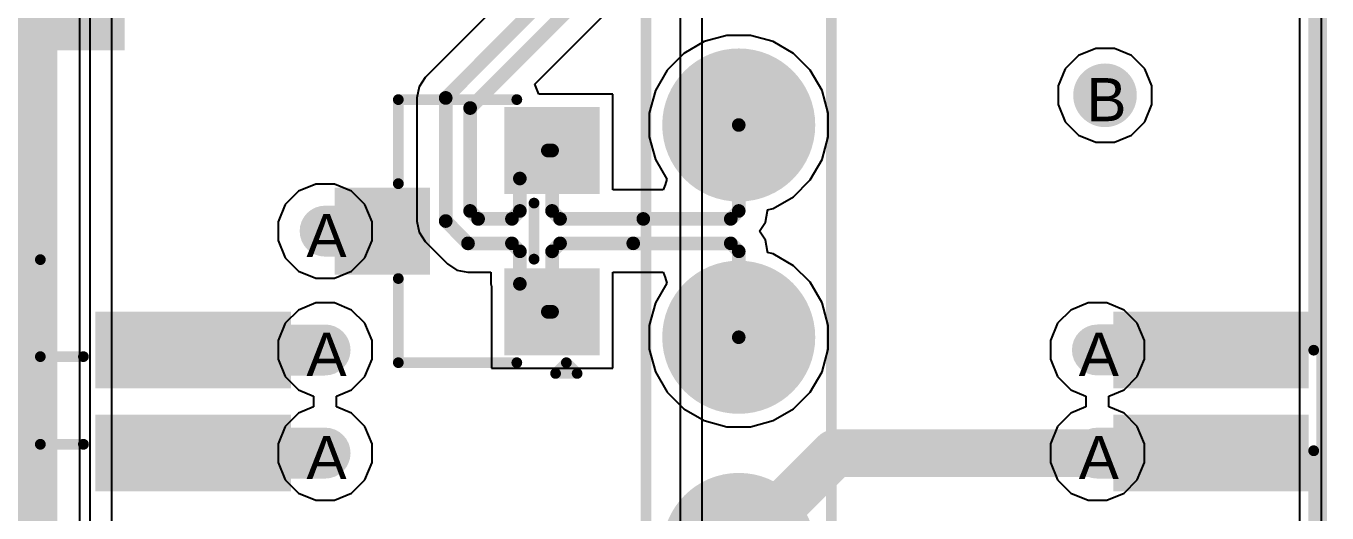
# Model space of a CAD drawing. Header units: inches. Extents: x 0 to 5271, y 0 to 5417.
# Drawn here: x 134.73 to 150.06, y 22.77 to 28.5 of the extents above; entities that cross this region are included whole.
import ezdxf

# ---------------------------------------------------------------- set-up
doc = ezdxf.new("R2010")
doc.units = ezdxf.units.IN
for name, color, linetype in [('Board_Outline', 216, 'Continuous'), ('Bottom Layer', 5, 'Continuous'), ('Bottom Overlay', 54, 'Continuous'), ('Bottom Paste', 16, 'Continuous'), ('Bottom Solder', 6, 'Continuous'), ('Drill Drawing', 1, 'Continuous'), ('L2_GND1', 16, 'Continuous'), ('L3_SIG1', 76, 'Continuous'), ('L4_PWR', 90, 'Continuous'), ('L5_GND2', 156, 'Continuous'), ('L6_SIG2', 130, 'Continuous'), ('L7_GND3', 216, 'Continuous'), ('Pad Holes', 156, 'Continuous'), ('Top Layer', 1, 'Continuous'), ('Top Overlay', 2, 'Continuous'), ('Top Paste', 8, 'Continuous'), ('Top Solder', 216, 'Continuous'), ('Via Holes', 16, 'Continuous')]:
    doc.layers.add(name, color=color, linetype=linetype)
doc.styles.add('Arial', font='', dxfattribs={"height": 0.2})
doc.styles.get('Arial').set_extended_font_data('Arial')

# ---------------------------------------------------------------- blocks, each defined once
blk = doc.blocks.new('P____4_P___264')
at = {"layer": 'Top Layer'}
h = blk.add_hatch(color=1, dxfattribs=at)
edge = h.paths.add_edge_path()
edge.add_arc((-3.75, 0), 0.8, 0, 360)
h = blk.add_hatch(color=1, dxfattribs=at)
edge = h.paths.add_edge_path()
edge.add_arc((-1.25, 0), 0.8, 0, 360)
h = blk.add_hatch(color=1, dxfattribs=at)
edge = h.paths.add_edge_path()
edge.add_arc((1.25, 0), 0.8, 0, 360)
h = blk.add_hatch(color=1, dxfattribs=at)
edge = h.paths.add_edge_path()
edge.add_arc((3.75, 0), 0.8, 0, 360)
at = {"layer": 'Top Paste'}
h = blk.add_hatch(color=8, dxfattribs=at)
edge = h.paths.add_edge_path()
edge.add_arc((-3.75, 0), 0.8, 0, 360)
h = blk.add_hatch(color=8, dxfattribs=at)
edge = h.paths.add_edge_path()
edge.add_arc((-1.25, 0), 0.8, 0, 360)
h = blk.add_hatch(color=8, dxfattribs=at)
edge = h.paths.add_edge_path()
edge.add_arc((1.25, 0), 0.8, 0, 360)
h = blk.add_hatch(color=8, dxfattribs=at)
edge = h.paths.add_edge_path()
edge.add_arc((3.75, 0), 0.8, 0, 360)
at = {"layer": 'Top Solder'}
h = blk.add_hatch(color=216, dxfattribs=at)
edge = h.paths.add_edge_path()
edge.add_arc((-3.75, 0), 0.902, 0, 360)
h = blk.add_hatch(color=216, dxfattribs=at)
edge = h.paths.add_edge_path()
edge.add_arc((-1.25, 0), 0.902, 0, 360)
h = blk.add_hatch(color=216, dxfattribs=at)
edge = h.paths.add_edge_path()
edge.add_arc((1.25, 0), 0.902, 0, 360)
h = blk.add_hatch(color=216, dxfattribs=at)
edge = h.paths.add_edge_path()
edge.add_arc((3.75, 0), 0.902, 0, 360)
at = {"layer": 'Top Overlay'}
for points in [[(4.826, 1.092, 0.127, 0.127, 0), (-4.826, 1.092, 0.127, 0.127, 0)], [(-4.826, -1.092, 0.127, 0.127, 0), (-4.826, 1.092, 0.127, 0.127, 0)], [(4.826, -1.092, 0.127, 0.127, 0), (4.826, 1.092, 0.127, 0.127, 0)], [(-4.978, -0.127, 0.127, 0.127, 0), (-5.105, 0, 0.127, 0.127, 0)], [(-5.105, -0.254, 0.127, 0.127, 0), (-5.105, 0, 0.127, 0.127, 0)], [(-5.105, -0.254, 0.127, 0.127, 0), (-4.978, -0.127, 0.127, 0.127, 0)], [(4.826, -1.092, 0.127, 0.127, 0), (-4.826, -1.092, 0.127, 0.127, 0)]]:
    blk.add_lwpolyline(points, format="xyseb", dxfattribs=at)
for points in [[(-4.858, 1.092, 0.0635, 0.0635, 1), (-4.794, 1.092, 0.0635, 0.0635, 1)], [(-4.858, 1.092, 0.0635, 0.0635, 1), (-4.794, 1.092, 0.0635, 0.0635, 1)], [(4.794, 1.092, 0.0635, 0.0635, 1), (4.858, 1.092, 0.0635, 0.0635, 1)], [(4.794, 1.092, 0.0635, 0.0635, 1), (4.858, 1.092, 0.0635, 0.0635, 1)], [(-5.137, 0, 0.0635, 0.0635, 1), (-5.074, 0, 0.0635, 0.0635, 1)], [(-5.137, 0, 0.0635, 0.0635, 1), (-5.074, 0, 0.0635, 0.0635, 1)], [(-5.01, -0.127, 0.0635, 0.0635, 1), (-4.947, -0.127, 0.0635, 0.0635, 1)], [(-5.01, -0.127, 0.0635, 0.0635, 1), (-4.947, -0.127, 0.0635, 0.0635, 1)], [(-5.137, -0.254, 0.0635, 0.0635, 1), (-5.074, -0.254, 0.0635, 0.0635, 1)], [(-5.137, -0.254, 0.0635, 0.0635, 1), (-5.074, -0.254, 0.0635, 0.0635, 1)], [(-4.858, -1.092, 0.0635, 0.0635, 1), (-4.794, -1.092, 0.0635, 0.0635, 1)], [(-4.858, -1.092, 0.0635, 0.0635, 1), (-4.794, -1.092, 0.0635, 0.0635, 1)], [(4.794, -1.092, 0.0635, 0.0635, 1), (4.858, -1.092, 0.0635, 0.0635, 1)], [(4.794, -1.092, 0.0635, 0.0635, 1), (4.858, -1.092, 0.0635, 0.0635, 1)]]:
    blk.add_lwpolyline(points, format="xyseb", close=True, dxfattribs=at)
blk = doc.blocks.new('XKNANO_113_B_294')
at = {"layer": 'Bottom Layer'}
for points in [[(-6.85, 7.79), (-6.15, 7.79), (-6.15, 5.69), (-6.85, 5.69)], [(-6.85, -4.21), (-6.15, -4.21), (-6.15, -6.31), (-6.85, -6.31)]]:
    blk.add_hatch(color=5, dxfattribs=at).paths.add_polyline_path(points)
at = {"layer": 'Bottom Paste'}
for points in [[(-6.85, 7.79), (-6.15, 7.79), (-6.15, 5.69), (-6.85, 5.69)], [(-6.85, -4.21), (-6.15, -4.21), (-6.15, -6.31), (-6.85, -6.31)]]:
    blk.add_hatch(color=16, dxfattribs=at).paths.add_polyline_path(points)
at = {"layer": 'Bottom Solder'}
for points in [[(-6.952, 7.892), (-6.048, 7.892), (-6.048, 5.588), (-6.952, 5.588)], [(-6.952, -4.108), (-6.048, -4.108), (-6.048, -6.412), (-6.952, -6.412)]]:
    blk.add_hatch(color=6, dxfattribs=at).paths.add_polyline_path(points)
at = {"layer": 'Bottom Overlay'}
for points in [[(6.502, 7.95, 0.127, 0.127, 0), (-6.528, 7.95, 0.127, 0.127, 0)], [(-6.604, -7.061, 0.127, 0.127, 0), (-6.604, -6.553, 0.127, 0.127, 0)], [(-5.461, -7.061, 0.127, 0.127, 0), (-6.604, -7.061, 0.127, 0.127, 0)]]:
    blk.add_lwpolyline(points, format="xyseb", dxfattribs=at)
for points in [[(-6.56, 7.95, 0.0635, 0.0635, 1), (-6.496, 7.95, 0.0635, 0.0635, 1)], [(-6.636, -6.553, 0.0635, 0.0635, 1), (-6.572, -6.553, 0.0635, 0.0635, 1)], [(-6.636, -7.061, 0.0635, 0.0635, 1), (-6.572, -7.061, 0.0635, 0.0635, 1)], [(-6.636, -7.061, 0.0635, 0.0635, 1), (-6.572, -7.061, 0.0635, 0.0635, 1)]]:
    blk.add_lwpolyline(points, format="xyseb", close=True, dxfattribs=at)
blk = doc.blocks.new('XKNANO_113_B_295')
at = {"layer": 'Bottom Layer'}
for points in [[(6.15, 7.79), (6.85, 7.79), (6.85, 5.69), (6.15, 5.69)], [(6.15, -4.21), (6.85, -4.21), (6.85, -6.31), (6.15, -6.31)], [(2.07, -6.17), (2.87, -6.17), (2.87, -7.31), (2.07, -7.31)]]:
    blk.add_hatch(color=5, dxfattribs=at).paths.add_polyline_path(points)
at = {"layer": 'Bottom Paste'}
for points in [[(6.15, 7.79), (6.85, 7.79), (6.85, 5.69), (6.15, 5.69)], [(6.15, -4.21), (6.85, -4.21), (6.85, -6.31), (6.15, -6.31)], [(2.07, -6.17), (2.87, -6.17), (2.87, -7.31), (2.07, -7.31)]]:
    blk.add_hatch(color=16, dxfattribs=at).paths.add_polyline_path(points)
at = {"layer": 'Bottom Solder'}
for points in [[(6.048, 7.892), (6.952, 7.892), (6.952, 5.588), (6.048, 5.588)], [(3.398, 5.592), (3.602, 5.592), (3.602, 5.388), (3.398, 5.388)], [(6.048, -4.108), (6.952, -4.108), (6.952, -6.412), (6.048, -6.412)], [(1.968, -6.068), (2.972, -6.068), (2.972, -7.412), (1.968, -7.412)]]:
    blk.add_hatch(color=6, dxfattribs=at).paths.add_polyline_path(points)
at = {"layer": 'Pad Holes'}
h = blk.add_hatch(color=7, dxfattribs=at)
edge = h.paths.add_edge_path()
edge.add_arc((3.5, 5.49), 0.375, 0, 360)
at = {"layer": 'Top Solder'}
blk.add_hatch(color=216, dxfattribs=at).paths.add_polyline_path([(3.398, 5.592), (3.602, 5.592), (3.602, 5.388), (3.398, 5.388)])
at = {"layer": 'Bottom Overlay'}
for points in [[(6.502, 7.95, 0.127, 0.127, 0), (-6.528, 7.95, 0.127, 0.127, 0)], [(6.579, -7.061, 0.127, 0.127, 0), (6.579, -6.553, 0.127, 0.127, 0)], [(6.579, -7.061, 0.127, 0.127, 0), (5.436, -7.061, 0.127, 0.127, 0)]]:
    blk.add_lwpolyline(points, format="xyseb", dxfattribs=at)
for points in [[(6.471, 7.95, 0.0635, 0.0635, 1), (6.534, 7.95, 0.0635, 0.0635, 1)], [(6.547, -6.553, 0.0635, 0.0635, 1), (6.61, -6.553, 0.0635, 0.0635, 1)], [(5.404, -7.061, 0.0635, 0.0635, 1), (5.467, -7.061, 0.0635, 0.0635, 1)], [(6.547, -7.061, 0.0635, 0.0635, 1), (6.61, -7.061, 0.0635, 0.0635, 1)], [(6.547, -7.061, 0.0635, 0.0635, 1), (6.61, -7.061, 0.0635, 0.0635, 1)]]:
    blk.add_lwpolyline(points, format="xyseb", close=True, dxfattribs=at)
blk = doc.blocks.new('SOT_23_300')
at = {"layer": 'Top Layer'}
for points in [[(-0.41, 1.46), (0.41, 1.46), (0.41, 0.54), (-0.41, 0.54)], [(-1.36, -0.54), (-0.54, -0.54), (-0.54, -1.46), (-1.36, -1.46)], [(0.54, -0.54), (1.36, -0.54), (1.36, -1.46), (0.54, -1.46)]]:
    blk.add_hatch(color=1, dxfattribs=at).paths.add_polyline_path(points)
at = {"layer": 'Top Paste'}
for points in [[(-0.41, 1.46), (0.41, 1.46), (0.41, 0.54), (-0.41, 0.54)], [(-1.36, -0.54), (-0.54, -0.54), (-0.54, -1.46), (-1.36, -1.46)], [(0.54, -0.54), (1.36, -0.54), (1.36, -1.46), (0.54, -1.46)]]:
    blk.add_hatch(color=8, dxfattribs=at).paths.add_polyline_path(points)
at = {"layer": 'Top Solder'}
for points in [[(-0.512, 1.562), (0.512, 1.562), (0.512, 0.438), (-0.512, 0.438)], [(-1.462, -0.438), (-0.438, -0.438), (-0.438, -1.562), (-1.462, -1.562)], [(0.438, -0.438), (1.462, -0.438), (1.462, -1.562), (0.438, -1.562)]]:
    blk.add_hatch(color=216, dxfattribs=at).paths.add_polyline_path(points)
at = {"layer": 'Top Overlay'}
for points in [[(-1.549, 0.813, 0.127, 0.127, 0), (-1.549, -0.584, 0.127, 0.127, 0)], [(-1.549, 0.813, 0.127, 0.127, 0), (-0.559, 0.813, 0.127, 0.127, 0)], [(0.559, 0.813, 0.127, 0.127, 0), (1.549, 0.813, 0.127, 0.127, 0)], [(1.549, 0.813, 0.127, 0.127, 0), (1.549, -0.584, 0.127, 0.127, 0)], [(-0.33, -0.787, 0.127, 0.127, 0), (0.33, -0.787, 0.127, 0.127, 0)], [(-1.676, -1.041, 0.127, 0.127, 0), (-1.549, -1.168, 0.127, 0.127, 0)], [(-1.676, -1.041, 0.127, 0.127, 0), (-1.676, -1.295, 0.127, 0.127, 0)], [(-1.549, -1.168, 0.127, 0.127, 0), (-1.676, -1.295, 0.127, 0.127, 0)]]:
    blk.add_lwpolyline(points, format="xyseb", dxfattribs=at)
for points in [[(-1.581, 0.813, 0.0635, 0.0635, 1), (-1.518, 0.813, 0.0635, 0.0635, 1)], [(-1.581, 0.813, 0.0635, 0.0635, 1), (-1.518, 0.813, 0.0635, 0.0635, 1)], [(-0.59, 0.813, 0.0635, 0.0635, 1), (-0.527, 0.813, 0.0635, 0.0635, 1)], [(0.527, 0.813, 0.0635, 0.0635, 1), (0.591, 0.813, 0.0635, 0.0635, 1)], [(1.518, 0.813, 0.0635, 0.0635, 1), (1.581, 0.813, 0.0635, 0.0635, 1)], [(1.518, 0.813, 0.0635, 0.0635, 1), (1.581, 0.813, 0.0635, 0.0635, 1)], [(-1.581, -0.584, 0.0635, 0.0635, 1), (-1.518, -0.584, 0.0635, 0.0635, 1)], [(1.518, -0.584, 0.0635, 0.0635, 1), (1.581, -0.584, 0.0635, 0.0635, 1)], [(-0.362, -0.787, 0.0635, 0.0635, 1), (-0.298, -0.787, 0.0635, 0.0635, 1)], [(0.299, -0.787, 0.0635, 0.0635, 1), (0.362, -0.787, 0.0635, 0.0635, 1)], [(-1.708, -1.041, 0.0635, 0.0635, 1), (-1.645, -1.041, 0.0635, 0.0635, 1)], [(-1.708, -1.041, 0.0635, 0.0635, 1), (-1.645, -1.041, 0.0635, 0.0635, 1)], [(-1.581, -1.168, 0.0635, 0.0635, 1), (-1.518, -1.168, 0.0635, 0.0635, 1)], [(-1.581, -1.168, 0.0635, 0.0635, 1), (-1.518, -1.168, 0.0635, 0.0635, 1)], [(-1.708, -1.295, 0.0635, 0.0635, 1), (-1.645, -1.295, 0.0635, 0.0635, 1)], [(-1.708, -1.295, 0.0635, 0.0635, 1), (-1.645, -1.295, 0.0635, 0.0635, 1)]]:
    blk.add_lwpolyline(points, format="xyseb", close=True, dxfattribs=at)

msp = doc.modelspace()

# ---------------------------------------------------------------- hatches: boundary and pattern name
at = {"layer": 'Bottom Layer'}
h = msp.add_hatch(color=5, dxfattribs=at)
edge = h.paths.add_edge_path()
edge.add_arc((138.253, 26.086), 0.3, 0, 360)
for points in [[(136.697, 24.986), (136.697, 24.385), (138.253, 24.385), (138.253, 24.986)], [(148.697, 24.386), (148.697, 24.987), (147.357, 24.987), (147.357, 24.386)], [(148.697, 23.171), (148.697, 23.772), (147.357, 23.772), (147.357, 23.171)], [(136.697, 23.771), (136.697, 23.17), (138.253, 23.17), (138.253, 23.771)]]:
    msp.add_hatch(color=5, dxfattribs=at).paths.add_polyline_path(points)
h = msp.add_hatch(color=5, dxfattribs=at)
edge = h.paths.add_edge_path()
edge.add_arc((138.253, 24.686), 0.3, 0, 360)
h = msp.add_hatch(color=5, dxfattribs=at)
edge = h.paths.add_edge_path()
edge.add_arc((147.357, 24.686), 0.3, 0, 360)
h = msp.add_hatch(color=5, dxfattribs=at)
edge = h.paths.add_edge_path()
edge.add_arc((138.253, 23.471), 0.3, 0, 360)
h = msp.add_hatch(color=5, dxfattribs=at)
edge = h.paths.add_edge_path()
edge.add_arc((147.357, 23.471), 0.3, 0, 360)
at = {"layer": 'L2_GND1'}
h = msp.add_hatch(color=16, dxfattribs=at)
edge = h.paths.add_edge_path()
edge.add_arc((138.253, 26.086), 0.3, 0, 360)
h = msp.add_hatch(color=16, dxfattribs=at)
edge = h.paths.add_edge_path()
edge.add_arc((138.253, 24.686), 0.3, 0, 360)
h = msp.add_hatch(color=16, dxfattribs=at)
edge = h.paths.add_edge_path()
edge.add_arc((147.357, 24.686), 0.3, 0, 360)
h = msp.add_hatch(color=16, dxfattribs=at)
edge = h.paths.add_edge_path()
edge.add_arc((138.253, 23.471), 0.3, 0, 360)
h = msp.add_hatch(color=16, dxfattribs=at)
edge = h.paths.add_edge_path()
edge.add_arc((147.357, 23.471), 0.3, 0, 360)
at = {"layer": 'L3_SIG1'}
h = msp.add_hatch(color=76, dxfattribs=at)
edge = h.paths.add_edge_path()
edge.add_arc((138.253, 26.086), 0.3, 0, 360)
h = msp.add_hatch(color=76, dxfattribs=at)
edge = h.paths.add_edge_path()
edge.add_arc((138.253, 24.686), 0.3, 0, 360)
h = msp.add_hatch(color=76, dxfattribs=at)
edge = h.paths.add_edge_path()
edge.add_arc((147.357, 24.686), 0.3, 0, 360)
h = msp.add_hatch(color=76, dxfattribs=at)
edge = h.paths.add_edge_path()
edge.add_arc((138.253, 23.471), 0.3, 0, 360)
h = msp.add_hatch(color=76, dxfattribs=at)
edge = h.paths.add_edge_path()
edge.add_arc((147.357, 23.471), 0.3, 0, 360)
at = {"layer": 'L4_PWR'}
h = msp.add_hatch(color=90, dxfattribs=at)
edge = h.paths.add_edge_path()
edge.add_arc((138.253, 26.086), 0.3, 0, 360)
h = msp.add_hatch(color=90, dxfattribs=at)
edge = h.paths.add_edge_path()
edge.add_arc((138.253, 24.686), 0.3, 0, 360)
h = msp.add_hatch(color=90, dxfattribs=at)
edge = h.paths.add_edge_path()
edge.add_arc((147.357, 24.686), 0.3, 0, 360)
h = msp.add_hatch(color=90, dxfattribs=at)
edge = h.paths.add_edge_path()
edge.add_arc((138.253, 23.471), 0.3, 0, 360)
h = msp.add_hatch(color=90, dxfattribs=at)
edge = h.paths.add_edge_path()
edge.add_arc((147.357, 23.471), 0.3, 0, 360)
at = {"layer": 'L5_GND2'}
h = msp.add_hatch(color=156, dxfattribs=at)
edge = h.paths.add_edge_path()
edge.add_arc((138.253, 26.086), 0.3, 0, 360)
h = msp.add_hatch(color=156, dxfattribs=at)
edge = h.paths.add_edge_path()
edge.add_arc((138.253, 24.686), 0.3, 0, 360)
h = msp.add_hatch(color=156, dxfattribs=at)
edge = h.paths.add_edge_path()
edge.add_arc((147.357, 24.686), 0.3, 0, 360)
h = msp.add_hatch(color=156, dxfattribs=at)
edge = h.paths.add_edge_path()
edge.add_arc((138.253, 23.471), 0.3, 0, 360)
h = msp.add_hatch(color=156, dxfattribs=at)
edge = h.paths.add_edge_path()
edge.add_arc((147.357, 23.471), 0.3, 0, 360)
at = {"layer": 'L6_SIG2'}
h = msp.add_hatch(color=130, dxfattribs=at)
edge = h.paths.add_edge_path()
edge.add_arc((138.253, 26.086), 0.3, 0, 360)
h = msp.add_hatch(color=130, dxfattribs=at)
edge = h.paths.add_edge_path()
edge.add_arc((138.253, 24.686), 0.3, 0, 360)
h = msp.add_hatch(color=130, dxfattribs=at)
edge = h.paths.add_edge_path()
edge.add_arc((147.357, 24.686), 0.3, 0, 360)
h = msp.add_hatch(color=130, dxfattribs=at)
edge = h.paths.add_edge_path()
edge.add_arc((138.253, 23.471), 0.3, 0, 360)
h = msp.add_hatch(color=130, dxfattribs=at)
edge = h.paths.add_edge_path()
edge.add_arc((147.357, 23.471), 0.3, 0, 360)
at = {"layer": 'L7_GND3'}
h = msp.add_hatch(color=216, dxfattribs=at)
edge = h.paths.add_edge_path()
edge.add_arc((138.253, 26.086), 0.3, 0, 360)
h = msp.add_hatch(color=216, dxfattribs=at)
edge = h.paths.add_edge_path()
edge.add_arc((138.253, 24.686), 0.3, 0, 360)
h = msp.add_hatch(color=216, dxfattribs=at)
edge = h.paths.add_edge_path()
edge.add_arc((147.357, 24.686), 0.3, 0, 360)
h = msp.add_hatch(color=216, dxfattribs=at)
edge = h.paths.add_edge_path()
edge.add_arc((138.253, 23.471), 0.3, 0, 360)
h = msp.add_hatch(color=216, dxfattribs=at)
edge = h.paths.add_edge_path()
edge.add_arc((147.357, 23.471), 0.3, 0, 360)
at = {"layer": 'Top Layer'}
h = msp.add_hatch(color=1, dxfattribs=at)
edge = h.paths.add_edge_path()
edge.add_arc((138.253, 26.086), 0.3, 0, 360)
msp.add_hatch(color=1, dxfattribs=at).paths.add_polyline_path([(138.253, 26.386), (138.253, 25.785), (139.03, 25.785), (139.03, 26.386)])
h = msp.add_hatch(color=1, dxfattribs=at)
edge = h.paths.add_edge_path()
edge.add_arc((138.253, 24.686), 0.3, 0, 360)
h = msp.add_hatch(color=1, dxfattribs=at)
edge = h.paths.add_edge_path()
edge.add_arc((147.357, 24.686), 0.3, 0, 360)
h = msp.add_hatch(color=1, dxfattribs=at)
edge = h.paths.add_edge_path()
edge.add_arc((138.253, 23.471), 0.3, 0, 360)
h = msp.add_hatch(color=1, dxfattribs=at)
edge = h.paths.add_edge_path()
edge.add_arc((147.357, 23.471), 0.3, 0, 360)
at = {"layer": 'Via Holes'}
h = msp.add_hatch(color=7, dxfattribs=at)
edge = h.paths.add_edge_path()
edge.add_arc((138.253, 26.086), 0.15, 0, 360)
h = msp.add_hatch(color=7, dxfattribs=at)
edge = h.paths.add_edge_path()
edge.add_arc((138.253, 24.686), 0.15, 0, 360)
h = msp.add_hatch(color=7, dxfattribs=at)
edge = h.paths.add_edge_path()
edge.add_arc((147.357, 24.686), 0.15, 0, 360)
h = msp.add_hatch(color=7, dxfattribs=at)
edge = h.paths.add_edge_path()
edge.add_arc((138.253, 23.471), 0.15, 0, 360)
h = msp.add_hatch(color=7, dxfattribs=at)
edge = h.paths.add_edge_path()
edge.add_arc((147.357, 23.471), 0.15, 0, 360)

# ---------------------------------------------------------------- linework, layer by layer
at = {"layer": 'Board_Outline'}
msp.add_lwpolyline([(150, 0, 0.127, 0.127, 0), (150, 110, 0.127, 0.127, 0)], format="xyseb", dxfattribs=at)
at = {"layer": 'Bottom Layer'}
msp.add_line((150, 9.511), (150, 38.354), dxfattribs=at)
at = {"layer": 'L2_GND1'}
for p, q in [((149.741, 42.309), (149.741, 0.483)), ((135.479, 38.405), (135.479, 3.938)), ((135.738, 3.938), (135.738, 38.405)), ((147.337, 28.239), (147.134, 28.155)), ((147.557, 28.239), (147.337, 28.239)), ((147.76, 28.155), (147.557, 28.239)), ((147.134, 28.155), (146.978, 27.999)), ((147.916, 27.999), (147.76, 28.155)), ((146.978, 27.999), (146.894, 27.796)), ((148, 27.796), (147.916, 27.999)), ((146.894, 27.796), (146.894, 27.576)), ((148, 27.576), (148, 27.796)), ((146.894, 27.576), (146.978, 27.373)), ((147.916, 27.373), (148, 27.576)), ((146.978, 27.373), (147.134, 27.217)), ((147.76, 27.217), (147.916, 27.373)), ((147.134, 27.217), (147.337, 27.133)), ((147.557, 27.133), (147.76, 27.217)), ((147.337, 27.133), (147.557, 27.133)), ((137.939, 26.556), (137.783, 26.4)), ((138.142, 26.64), (137.939, 26.556)), ((138.363, 26.64), (138.142, 26.64)), ((138.566, 26.556), (138.363, 26.64)), ((138.722, 26.4), (138.566, 26.556)), ((137.783, 26.4), (137.699, 26.196)), ((138.807, 26.196), (138.722, 26.4)), ((137.699, 26.196), (137.699, 25.976)), ((138.807, 25.976), (138.807, 26.196)), ((137.699, 25.976), (137.783, 25.772)), ((138.722, 25.772), (138.807, 25.976)), ((137.783, 25.772), (137.939, 25.616)), ((138.566, 25.616), (138.722, 25.772)), ((137.939, 25.616), (138.142, 25.532)), ((138.363, 25.532), (138.566, 25.616)), ((138.142, 25.532), (138.363, 25.532)), ((137.939, 25.156), (137.783, 25)), ((138.142, 25.24), (137.939, 25.156)), ((138.363, 25.24), (138.142, 25.24)), ((138.566, 25.156), (138.363, 25.24)), ((138.722, 25), (138.566, 25.156)), ((147.043, 25.156), (146.887, 25)), ((147.247, 25.24), (147.043, 25.156)), ((147.467, 25.24), (147.247, 25.24)), ((147.671, 25.156), (147.467, 25.24)), ((147.827, 25), (147.671, 25.156)), ((137.783, 25), (137.699, 24.796)), ((138.807, 24.796), (138.722, 25)), ((146.887, 25), (146.803, 24.796)), ((147.911, 24.796), (147.827, 25)), ((137.699, 24.796), (137.699, 24.576)), ((138.807, 24.576), (138.807, 24.796)), ((146.803, 24.796), (146.803, 24.576)), ((147.911, 24.576), (147.911, 24.796)), ((137.699, 24.576), (137.783, 24.372)), ((138.722, 24.372), (138.807, 24.576)), ((146.803, 24.576), (146.887, 24.372)), ((147.827, 24.372), (147.911, 24.576)), ((137.783, 24.372), (137.939, 24.216)), ((138.566, 24.216), (138.722, 24.372)), ((146.887, 24.372), (147.043, 24.216)), ((147.671, 24.216), (147.827, 24.372)), ((137.939, 24.216), (138.117, 24.142)), ((138.117, 24.142), (138.117, 24.015)), ((138.388, 24.142), (138.566, 24.216)), ((138.388, 24.015), (138.388, 24.142)), ((147.043, 24.216), (147.222, 24.142)), ((147.222, 24.142), (147.222, 24.015)), ((147.492, 24.142), (147.671, 24.216)), ((147.492, 24.015), (147.492, 24.142)), ((137.939, 23.941), (137.783, 23.785)), ((138.117, 24.015), (137.939, 23.941)), ((138.566, 23.941), (138.388, 24.015)), ((138.722, 23.785), (138.566, 23.941)), ((147.043, 23.941), (146.887, 23.785)), ((147.222, 24.015), (147.043, 23.941)), ((147.671, 23.941), (147.492, 24.015)), ((147.827, 23.785), (147.671, 23.941)), ((137.783, 23.785), (137.699, 23.581)), ((138.807, 23.581), (138.722, 23.785)), ((146.887, 23.785), (146.803, 23.581)), ((147.911, 23.581), (147.827, 23.785)), ((137.699, 23.581), (137.699, 23.361)), ((138.807, 23.361), (138.807, 23.581)), ((146.803, 23.581), (146.803, 23.361)), ((147.911, 23.361), (147.911, 23.581)), ((137.699, 23.361), (137.783, 23.157)), ((138.722, 23.157), (138.807, 23.361)), ((146.803, 23.361), (146.887, 23.157)), ((147.827, 23.157), (147.911, 23.361)), ((137.783, 23.157), (137.939, 23.001)), ((138.566, 23.001), (138.722, 23.157)), ((146.887, 23.157), (147.043, 23.001)), ((147.671, 23.001), (147.827, 23.157)), ((137.939, 23.001), (138.142, 22.917)), ((138.142, 22.917), (138.363, 22.917)), ((138.363, 22.917), (138.566, 23.001)), ((147.043, 23.001), (147.247, 22.917)), ((147.247, 22.917), (147.467, 22.917)), ((147.467, 22.917), (147.671, 23.001))]:
    msp.add_line(p, q, dxfattribs=at)
at = {"layer": 'L3_SIG1'}
for p, q in [((149.741, 109.741), (149.741, 0.259)), ((147.337, 28.239), (147.134, 28.155)), ((147.557, 28.239), (147.337, 28.239)), ((147.76, 28.155), (147.557, 28.239)), ((147.134, 28.155), (146.978, 27.999)), ((147.916, 27.999), (147.76, 28.155)), ((146.978, 27.999), (146.894, 27.796)), ((148, 27.796), (147.916, 27.999)), ((146.894, 27.796), (146.894, 27.576)), ((148, 27.576), (148, 27.796)), ((146.894, 27.576), (146.978, 27.373)), ((147.916, 27.373), (148, 27.576)), ((146.978, 27.373), (147.134, 27.217)), ((147.76, 27.217), (147.916, 27.373)), ((147.134, 27.217), (147.337, 27.133)), ((147.557, 27.133), (147.76, 27.217)), ((147.337, 27.133), (147.557, 27.133))]:
    msp.add_line(p, q, dxfattribs=at)
at = {"layer": 'L4_PWR'}
for p, q in [((149.741, 42.309), (149.741, 11.582)), ((135.361, 18.215), (135.361, 34.439)), ((142.697, 15.443), (142.697, 33.315)), ((142.438, 33.113), (142.438, 15.702)), ((147.337, 28.239), (147.134, 28.155)), ((147.557, 28.239), (147.337, 28.239)), ((147.76, 28.155), (147.557, 28.239)), ((147.134, 28.155), (146.978, 27.999)), ((147.916, 27.999), (147.76, 28.155)), ((146.978, 27.999), (146.894, 27.796)), ((148, 27.796), (147.916, 27.999)), ((146.894, 27.796), (146.894, 27.576)), ((148, 27.576), (148, 27.796)), ((146.894, 27.576), (146.978, 27.373)), ((147.916, 27.373), (148, 27.576)), ((146.978, 27.373), (147.134, 27.217)), ((147.76, 27.217), (147.916, 27.373)), ((147.134, 27.217), (147.337, 27.133)), ((147.557, 27.133), (147.76, 27.217)), ((147.337, 27.133), (147.557, 27.133)), ((137.939, 26.556), (137.783, 26.4)), ((138.142, 26.64), (137.939, 26.556)), ((138.363, 26.64), (138.142, 26.64)), ((138.566, 26.556), (138.363, 26.64)), ((138.722, 26.4), (138.566, 26.556)), ((137.783, 26.4), (137.699, 26.196)), ((138.807, 26.196), (138.722, 26.4)), ((137.699, 26.196), (137.699, 25.976)), ((138.807, 25.976), (138.807, 26.196)), ((137.699, 25.976), (137.783, 25.772)), ((138.722, 25.772), (138.807, 25.976)), ((137.783, 25.772), (137.939, 25.616)), ((138.566, 25.616), (138.722, 25.772)), ((137.939, 25.616), (138.142, 25.532)), ((138.363, 25.532), (138.566, 25.616)), ((138.142, 25.532), (138.363, 25.532)), ((137.939, 25.156), (137.783, 25)), ((138.142, 25.24), (137.939, 25.156)), ((138.363, 25.24), (138.142, 25.24)), ((138.566, 25.156), (138.363, 25.24)), ((138.722, 25), (138.566, 25.156)), ((147.043, 25.156), (146.887, 25)), ((147.247, 25.24), (147.043, 25.156)), ((147.467, 25.24), (147.247, 25.24)), ((147.671, 25.156), (147.467, 25.24)), ((147.827, 25), (147.671, 25.156)), ((137.783, 25), (137.699, 24.796)), ((138.807, 24.796), (138.722, 25)), ((146.887, 25), (146.803, 24.796)), ((147.911, 24.796), (147.827, 25)), ((137.699, 24.796), (137.699, 24.576)), ((138.807, 24.576), (138.807, 24.796)), ((146.803, 24.796), (146.803, 24.576)), ((147.911, 24.576), (147.911, 24.796)), ((137.699, 24.576), (137.783, 24.372)), ((138.722, 24.372), (138.807, 24.576)), ((146.803, 24.576), (146.887, 24.372)), ((147.827, 24.372), (147.911, 24.576)), ((137.783, 24.372), (137.939, 24.216)), ((138.566, 24.216), (138.722, 24.372)), ((146.887, 24.372), (147.043, 24.216)), ((147.671, 24.216), (147.827, 24.372)), ((137.939, 24.216), (138.117, 24.142)), ((138.117, 24.142), (138.117, 24.015)), ((138.388, 24.142), (138.566, 24.216)), ((138.388, 24.015), (138.388, 24.142)), ((147.043, 24.216), (147.222, 24.142)), ((147.222, 24.142), (147.222, 24.015)), ((147.492, 24.142), (147.671, 24.216)), ((147.492, 24.015), (147.492, 24.142)), ((137.939, 23.941), (137.783, 23.785)), ((138.117, 24.015), (137.939, 23.941)), ((138.566, 23.941), (138.388, 24.015)), ((138.722, 23.785), (138.566, 23.941)), ((147.043, 23.941), (146.887, 23.785)), ((147.222, 24.015), (147.043, 23.941)), ((147.671, 23.941), (147.492, 24.015)), ((147.827, 23.785), (147.671, 23.941)), ((137.783, 23.785), (137.699, 23.581)), ((138.807, 23.581), (138.722, 23.785)), ((146.887, 23.785), (146.803, 23.581)), ((147.911, 23.581), (147.827, 23.785)), ((137.699, 23.581), (137.699, 23.361)), ((138.807, 23.361), (138.807, 23.581)), ((146.803, 23.581), (146.803, 23.361)), ((147.911, 23.361), (147.911, 23.581)), ((137.699, 23.361), (137.783, 23.157)), ((138.722, 23.157), (138.807, 23.361)), ((146.803, 23.361), (146.887, 23.157)), ((147.827, 23.157), (147.911, 23.361)), ((137.783, 23.157), (137.939, 23.001)), ((138.566, 23.001), (138.722, 23.157)), ((146.887, 23.157), (147.043, 23.001)), ((147.671, 23.001), (147.827, 23.157)), ((137.939, 23.001), (138.142, 22.917)), ((138.142, 22.917), (138.363, 22.917)), ((138.363, 22.917), (138.566, 23.001)), ((147.043, 23.001), (147.247, 22.917)), ((147.247, 22.917), (147.467, 22.917)), ((147.467, 22.917), (147.671, 23.001))]:
    msp.add_line(p, q, dxfattribs=at)
msp.add_lwpolyline([(134.843, 18.215, 0.508, 0.508, 0), (134.843, 34.439, 0.508, 0.508, 0)], format="xyseb", dxfattribs=at)
at = {"layer": 'L5_GND2'}
for p, q in [((149.741, 109.741), (149.741, 0.259)), ((147.337, 28.239), (147.134, 28.155)), ((147.557, 28.239), (147.337, 28.239)), ((147.76, 28.155), (147.557, 28.239)), ((147.134, 28.155), (146.978, 27.999)), ((147.916, 27.999), (147.76, 28.155)), ((146.978, 27.999), (146.894, 27.796)), ((148, 27.796), (147.916, 27.999)), ((146.894, 27.796), (146.894, 27.576)), ((148, 27.576), (148, 27.796)), ((146.894, 27.576), (146.978, 27.373)), ((147.916, 27.373), (148, 27.576)), ((146.978, 27.373), (147.134, 27.217)), ((147.76, 27.217), (147.916, 27.373)), ((147.134, 27.217), (147.337, 27.133)), ((147.557, 27.133), (147.76, 27.217)), ((147.337, 27.133), (147.557, 27.133))]:
    msp.add_line(p, q, dxfattribs=at)
at = {"layer": 'L6_SIG2'}
for p, q in [((149.741, 109.741), (149.741, 0.259)), ((147.337, 28.239), (147.134, 28.155)), ((147.557, 28.239), (147.337, 28.239)), ((147.76, 28.155), (147.557, 28.239)), ((147.134, 28.155), (146.978, 27.999)), ((147.916, 27.999), (147.76, 28.155)), ((146.978, 27.999), (146.894, 27.796)), ((148, 27.796), (147.916, 27.999)), ((146.894, 27.796), (146.894, 27.576)), ((148, 27.576), (148, 27.796)), ((146.894, 27.576), (146.978, 27.373)), ((147.916, 27.373), (148, 27.576)), ((146.978, 27.373), (147.134, 27.217)), ((147.76, 27.217), (147.916, 27.373)), ((147.134, 27.217), (147.337, 27.133)), ((147.557, 27.133), (147.76, 27.217)), ((147.337, 27.133), (147.557, 27.133))]:
    msp.add_line(p, q, dxfattribs=at)
at = {"layer": 'L7_GND3'}
for p, q in [((149.741, 109.741), (149.741, 0.259)), ((147.337, 28.239), (147.134, 28.155)), ((147.557, 28.239), (147.337, 28.239)), ((147.76, 28.155), (147.557, 28.239)), ((147.134, 28.155), (146.978, 27.999)), ((147.916, 27.999), (147.76, 28.155)), ((146.978, 27.999), (146.894, 27.796)), ((148, 27.796), (147.916, 27.999)), ((146.894, 27.796), (146.894, 27.576)), ((148, 27.576), (148, 27.796)), ((146.894, 27.576), (146.978, 27.373)), ((147.916, 27.373), (148, 27.576)), ((146.978, 27.373), (147.134, 27.217)), ((147.76, 27.217), (147.916, 27.373)), ((147.134, 27.217), (147.337, 27.133)), ((147.557, 27.133), (147.76, 27.217)), ((147.337, 27.133), (147.557, 27.133))]:
    msp.add_line(p, q, dxfattribs=at)
at = {"layer": 'Top Layer'}
for p, q in [((149.741, 109.741), (149.741, 0.259)), ((140.251, 28.714), (139.434, 27.897)), ((140.725, 27.817), (141.6, 28.692)), ((142.99, 28.39), (142.722, 28.318)), ((143.268, 28.39), (142.99, 28.39)), ((143.536, 28.318), (143.268, 28.39)), ((142.722, 28.318), (142.482, 28.179)), ((143.776, 28.179), (143.536, 28.318)), ((147.337, 28.239), (147.134, 28.155)), ((147.557, 28.239), (147.337, 28.239)), ((147.76, 28.155), (147.557, 28.239)), ((142.482, 28.179), (142.286, 27.983)), ((143.972, 27.983), (143.776, 28.179)), ((147.134, 28.155), (146.978, 27.999)), ((147.916, 27.999), (147.76, 28.155)), ((142.286, 27.983), (142.147, 27.743)), ((144.111, 27.743), (143.972, 27.983)), ((146.978, 27.999), (146.894, 27.796)), ((148, 27.796), (147.916, 27.999)), ((139.36, 27.786), (139.334, 27.655)), ((139.434, 27.897), (139.36, 27.786)), ((140.774, 27.7), (140.725, 27.817)), ((146.894, 27.796), (146.894, 27.576)), ((148, 27.576), (148, 27.796)), ((139.334, 27.655), (139.334, 27.655)), ((139.334, 27.655), (139.334, 26.205)), ((141.643, 27.7), (140.774, 27.7)), ((141.643, 26.571), (141.643, 27.7)), ((142.147, 27.743), (142.075, 27.475)), ((144.183, 27.475), (144.111, 27.743)), ((142.075, 27.475), (142.075, 27.197)), ((144.183, 27.197), (144.183, 27.475)), ((146.894, 27.576), (146.978, 27.373)), ((147.916, 27.373), (148, 27.576)), ((146.978, 27.373), (147.134, 27.217)), ((147.76, 27.217), (147.916, 27.373)), ((142.075, 27.197), (142.147, 26.929)), ((144.111, 26.929), (144.183, 27.197)), ((147.134, 27.217), (147.337, 27.133)), ((147.557, 27.133), (147.76, 27.217)), ((147.337, 27.133), (147.557, 27.133)), ((142.147, 26.929), (142.28, 26.698)), ((143.972, 26.689), (144.111, 26.929)), ((142.28, 26.698), (142.263, 26.631)), ((143.776, 26.492), (143.972, 26.689)), ((142.004, 26.571), (141.643, 26.571)), ((142.238, 26.571), (142.004, 26.571)), ((142.004, 26.571), (142.004, 26.571)), ((142.004, 26.571), (142.004, 26.571)), ((142.263, 26.631), (142.238, 26.571)), ((143.536, 26.354), (143.776, 26.492)), ((143.444, 26.193), (143.47, 26.324)), ((143.47, 26.336), (143.536, 26.354)), ((143.47, 26.324), (143.47, 26.336)), ((143.47, 26.324), (143.47, 26.324)), ((139.334, 26.205), (139.334, 26.205)), ((139.334, 26.205), (139.36, 26.074)), ((139.36, 26.074), (139.434, 25.964)), ((143.372, 26.086), (143.444, 26.193)), ((143.444, 25.978), (143.372, 26.086)), ((139.434, 25.964), (139.696, 25.701)), ((143.47, 25.848), (143.444, 25.978)), ((143.47, 25.836), (143.47, 25.848)), ((143.47, 25.848), (143.47, 25.848)), ((143.536, 25.818), (143.47, 25.836)), ((143.776, 25.679), (143.536, 25.818)), ((139.696, 25.701), (139.696, 25.701)), ((139.696, 25.701), (139.807, 25.627)), ((139.807, 25.627), (139.937, 25.601)), ((143.972, 25.483), (143.776, 25.679)), ((139.937, 25.601), (139.937, 25.601)), ((139.937, 25.601), (140.208, 25.601)), ((140.208, 25.601), (140.208, 25.465)), ((140.208, 25.465), (140.208, 25.465)), ((140.208, 25.465), (140.215, 25.433)), ((141.643, 24.472), (141.643, 25.601)), ((141.643, 25.601), (141.885, 25.601)), ((141.885, 25.601), (141.885, 25.601)), ((141.885, 25.601), (141.885, 25.601)), ((141.885, 25.601), (142.238, 25.601)), ((142.28, 25.474), (142.147, 25.243)), ((142.238, 25.601), (142.263, 25.54)), ((142.263, 25.54), (142.28, 25.474)), ((144.111, 25.243), (143.972, 25.483)), ((140.215, 25.433), (140.215, 24.472)), ((142.147, 25.243), (142.075, 24.975)), ((144.183, 24.975), (144.111, 25.243)), ((142.075, 24.975), (142.075, 24.697)), ((144.183, 24.697), (144.183, 24.975)), ((142.075, 24.697), (142.147, 24.429)), ((144.111, 24.429), (144.183, 24.697)), ((140.215, 24.472), (141.643, 24.472)), ((142.147, 24.429), (142.286, 24.189)), ((143.972, 24.189), (144.111, 24.429)), ((142.286, 24.189), (142.482, 23.992)), ((143.776, 23.992), (143.972, 24.189)), ((142.482, 23.992), (142.722, 23.854)), ((143.536, 23.854), (143.776, 23.992)), ((142.722, 23.854), (142.99, 23.782)), ((142.99, 23.782), (143.268, 23.782)), ((143.268, 23.782), (143.536, 23.854))]:
    msp.add_line(p, q, dxfattribs=at)
for points in [[(139.675, 27.655, 0.161, 0.161, 0), (141.072, 29.052, 0.161, 0.161, 0)], [(139.962, 27.536, 0.161, 0.161, 0), (141.359, 28.933, 0.161, 0.161, 0)], [(139.675, 26.205, 0.161, 0.161, 0), (139.675, 27.655, 0.161, 0.161, 0)], [(139.962, 26.324, 0.161, 0.161, 0), (139.962, 27.536, 0.161, 0.161, 0)], [(143.129, 26.324, 0.161, 0.161, 0), (143.129, 27.336, 0.161, 0.161, 0)], [(140.549, 26.706, 0.161, 0.161, 0), (140.879, 27.036, 0.161, 0.161, 0)], [(140.879, 27.036, 0.161, 0.161, 0), (140.929, 27.036, 0.161, 0.161, 0)], [(140.929, 26.324, 0.161, 0.161, 0), (140.929, 27.036, 0.161, 0.161, 0)], [(140.549, 26.324, 0.161, 0.161, 0), (140.549, 26.706, 0.161, 0.161, 0)], [(139.962, 26.324, 0.161, 0.161, 0), (140.057, 26.23, 0.161, 0.161, 0)], [(140.455, 26.23, 0.161, 0.161, 0), (140.549, 26.324, 0.161, 0.161, 0)], [(140.929, 26.324, 0.161, 0.161, 0), (141.023, 26.23, 0.161, 0.161, 0)], [(143.035, 26.23, 0.161, 0.161, 0), (143.129, 26.324, 0.161, 0.161, 0)], [(139.675, 26.205, 0.161, 0.161, 0), (139.937, 25.942, 0.161, 0.161, 0)], [(140.057, 26.23, 0.161, 0.161, 0), (140.455, 26.23, 0.161, 0.161, 0)], [(141.023, 26.23, 0.161, 0.161, 0), (142.004, 26.23, 0.161, 0.161, 0)], [(142.004, 26.23, 0.161, 0.161, 0), (142.004, 26.23, 0.161, 0.161, 0)], [(142.004, 26.23, 0.161, 0.161, 0), (143.035, 26.23, 0.161, 0.161, 0)], [(139.937, 25.942, 0.161, 0.161, 0), (140.455, 25.942, 0.161, 0.161, 0)], [(140.455, 25.942, 0.161, 0.161, 0), (140.549, 25.848, 0.161, 0.161, 0)], [(140.549, 25.465, 0.161, 0.161, 0), (140.549, 25.848, 0.161, 0.161, 0)], [(140.929, 25.848, 0.161, 0.161, 0), (141.023, 25.942, 0.161, 0.161, 0)], [(140.929, 25.136, 0.161, 0.161, 0), (140.929, 25.848, 0.161, 0.161, 0)], [(141.023, 25.942, 0.161, 0.161, 0), (141.885, 25.942, 0.161, 0.161, 0)], [(141.885, 25.942, 0.161, 0.161, 0), (141.885, 25.942, 0.161, 0.161, 0)], [(141.885, 25.942, 0.161, 0.161, 0), (143.035, 25.942, 0.161, 0.161, 0)], [(143.035, 25.942, 0.161, 0.161, 0), (143.129, 25.848, 0.161, 0.161, 0)], [(143.129, 24.836, 0.161, 0.161, 0), (143.129, 25.848, 0.161, 0.161, 0)], [(140.549, 25.465, 0.161, 0.161, 0), (140.879, 25.136, 0.161, 0.161, 0)], [(140.879, 25.136, 0.161, 0.161, 0), (140.929, 25.136, 0.161, 0.161, 0)], [(143.129, 22.336, 0.559, 0.559, 0), (144.264, 23.471, 0.559, 0.559, 0)], [(144.264, 23.471, 0.559, 0.559, 0), (147.357, 23.471, 0.559, 0.559, 0)]]:
    msp.add_lwpolyline(points, format="xyseb", dxfattribs=at)
for points in [[(139.634, 27.655, 0.0804, 0.0804, 1), (139.715, 27.655, 0.0804, 0.0804, 1)], [(139.634, 27.655, 0.0804, 0.0804, 1), (139.715, 27.655, 0.0804, 0.0804, 1)], [(139.922, 27.536, 0.0804, 0.0804, 1), (140.003, 27.536, 0.0804, 0.0804, 1)], [(139.922, 27.536, 0.0804, 0.0804, 1), (140.003, 27.536, 0.0804, 0.0804, 1)], [(143.089, 27.336, 0.0804, 0.0804, 1), (143.169, 27.336, 0.0804, 0.0804, 1)], [(140.838, 27.036, 0.0804, 0.0804, 1), (140.919, 27.036, 0.0804, 0.0804, 1)], [(140.838, 27.036, 0.0804, 0.0804, 1), (140.919, 27.036, 0.0804, 0.0804, 1)], [(140.888, 27.036, 0.0804, 0.0804, 1), (140.969, 27.036, 0.0804, 0.0804, 1)], [(140.888, 27.036, 0.0804, 0.0804, 1), (140.969, 27.036, 0.0804, 0.0804, 1)], [(140.509, 26.706, 0.0804, 0.0804, 1), (140.589, 26.706, 0.0804, 0.0804, 1)], [(140.509, 26.706, 0.0804, 0.0804, 1), (140.589, 26.706, 0.0804, 0.0804, 1)], [(139.922, 26.324, 0.0804, 0.0804, 1), (140.003, 26.324, 0.0804, 0.0804, 1)], [(139.922, 26.324, 0.0804, 0.0804, 1), (140.003, 26.324, 0.0804, 0.0804, 1)], [(140.509, 26.324, 0.0804, 0.0804, 1), (140.589, 26.324, 0.0804, 0.0804, 1)], [(140.509, 26.324, 0.0804, 0.0804, 1), (140.589, 26.324, 0.0804, 0.0804, 1)], [(140.888, 26.324, 0.0804, 0.0804, 1), (140.969, 26.324, 0.0804, 0.0804, 1)], [(140.888, 26.324, 0.0804, 0.0804, 1), (140.969, 26.324, 0.0804, 0.0804, 1)], [(143.089, 26.324, 0.0804, 0.0804, 1), (143.169, 26.324, 0.0804, 0.0804, 1)], [(143.089, 26.324, 0.0804, 0.0804, 1), (143.169, 26.324, 0.0804, 0.0804, 1)], [(139.634, 26.205, 0.0804, 0.0804, 1), (139.715, 26.205, 0.0804, 0.0804, 1)], [(139.634, 26.205, 0.0804, 0.0804, 1), (139.715, 26.205, 0.0804, 0.0804, 1)], [(140.016, 26.23, 0.0804, 0.0804, 1), (140.097, 26.23, 0.0804, 0.0804, 1)], [(140.016, 26.23, 0.0804, 0.0804, 1), (140.097, 26.23, 0.0804, 0.0804, 1)], [(140.415, 26.23, 0.0804, 0.0804, 1), (140.495, 26.23, 0.0804, 0.0804, 1)], [(140.415, 26.23, 0.0804, 0.0804, 1), (140.495, 26.23, 0.0804, 0.0804, 1)], [(140.983, 26.23, 0.0804, 0.0804, 1), (141.063, 26.23, 0.0804, 0.0804, 1)], [(140.983, 26.23, 0.0804, 0.0804, 1), (141.063, 26.23, 0.0804, 0.0804, 1)], [(141.964, 26.23, 0.0804, 0.0804, 1), (142.044, 26.23, 0.0804, 0.0804, 1)], [(141.964, 26.23, 0.0804, 0.0804, 1), (142.044, 26.23, 0.0804, 0.0804, 1)], [(141.964, 26.23, 0.0804, 0.0804, 1), (142.044, 26.23, 0.0804, 0.0804, 1)], [(141.964, 26.23, 0.0804, 0.0804, 1), (142.044, 26.23, 0.0804, 0.0804, 1)], [(142.995, 26.23, 0.0804, 0.0804, 1), (143.075, 26.23, 0.0804, 0.0804, 1)], [(142.995, 26.23, 0.0804, 0.0804, 1), (143.075, 26.23, 0.0804, 0.0804, 1)], [(139.897, 25.942, 0.0804, 0.0804, 1), (139.978, 25.942, 0.0804, 0.0804, 1)], [(139.897, 25.942, 0.0804, 0.0804, 1), (139.978, 25.942, 0.0804, 0.0804, 1)], [(140.415, 25.942, 0.0804, 0.0804, 1), (140.495, 25.942, 0.0804, 0.0804, 1)], [(140.415, 25.942, 0.0804, 0.0804, 1), (140.495, 25.942, 0.0804, 0.0804, 1)], [(140.509, 25.848, 0.0804, 0.0804, 1), (140.589, 25.848, 0.0804, 0.0804, 1)], [(140.509, 25.848, 0.0804, 0.0804, 1), (140.589, 25.848, 0.0804, 0.0804, 1)], [(140.888, 25.848, 0.0804, 0.0804, 1), (140.969, 25.848, 0.0804, 0.0804, 1)], [(140.888, 25.848, 0.0804, 0.0804, 1), (140.969, 25.848, 0.0804, 0.0804, 1)], [(140.983, 25.942, 0.0804, 0.0804, 1), (141.063, 25.942, 0.0804, 0.0804, 1)], [(140.983, 25.942, 0.0804, 0.0804, 1), (141.063, 25.942, 0.0804, 0.0804, 1)], [(141.845, 25.942, 0.0804, 0.0804, 1), (141.925, 25.942, 0.0804, 0.0804, 1)], [(141.845, 25.942, 0.0804, 0.0804, 1), (141.925, 25.942, 0.0804, 0.0804, 1)], [(141.845, 25.942, 0.0804, 0.0804, 1), (141.925, 25.942, 0.0804, 0.0804, 1)], [(141.845, 25.942, 0.0804, 0.0804, 1), (141.925, 25.942, 0.0804, 0.0804, 1)], [(142.995, 25.942, 0.0804, 0.0804, 1), (143.075, 25.942, 0.0804, 0.0804, 1)], [(142.995, 25.942, 0.0804, 0.0804, 1), (143.075, 25.942, 0.0804, 0.0804, 1)], [(143.089, 25.848, 0.0804, 0.0804, 1), (143.169, 25.848, 0.0804, 0.0804, 1)], [(143.089, 25.848, 0.0804, 0.0804, 1), (143.169, 25.848, 0.0804, 0.0804, 1)], [(140.509, 25.465, 0.0804, 0.0804, 1), (140.589, 25.465, 0.0804, 0.0804, 1)], [(140.509, 25.465, 0.0804, 0.0804, 1), (140.589, 25.465, 0.0804, 0.0804, 1)], [(140.838, 25.136, 0.0804, 0.0804, 1), (140.919, 25.136, 0.0804, 0.0804, 1)], [(140.838, 25.136, 0.0804, 0.0804, 1), (140.919, 25.136, 0.0804, 0.0804, 1)], [(140.888, 25.136, 0.0804, 0.0804, 1), (140.969, 25.136, 0.0804, 0.0804, 1)], [(140.888, 25.136, 0.0804, 0.0804, 1), (140.969, 25.136, 0.0804, 0.0804, 1)], [(143.089, 24.836, 0.0804, 0.0804, 1), (143.169, 24.836, 0.0804, 0.0804, 1)], [(144.124, 23.471, 0.279, 0.279, 1), (144.404, 23.471, 0.279, 0.279, 1)], [(144.124, 23.471, 0.279, 0.279, 1), (144.404, 23.471, 0.279, 0.279, 1)], [(147.217, 23.471, 0.279, 0.279, 1), (147.497, 23.471, 0.279, 0.279, 1)]]:
    msp.add_lwpolyline(points, format="xyseb", close=True, dxfattribs=at)

# ---------------------------------------------------------------- block references
for name, p, rotation in [('XKNANO_113_B_295', (141.957, 31.186), 270), ('P____4_P___264', (143.129, 26.086), 270), ('SOT_23_300', (139.929, 26.086), 90), ('XKNANO_113_B_294', (141.957, 16.971), 270)]:
    msp.add_blockref(name, p, dxfattribs=dict(rotation=rotation))

# ---------------------------------------------------------------- texts
at = {"layer": 'Drill Drawing', "style": 'Arial'}
for s, p in [('B', (147.227, 27.381)), ('A', (138.033, 25.781)), ('A', (138.033, 24.381)), ('A', (147.137, 24.381)), ('A', (138.033, 23.166)), ('A', (147.137, 23.166))]:
    msp.add_text(s, height=0.508, dxfattribs=at).set_placement(p)

doc.saveas('drawing.dxf')
